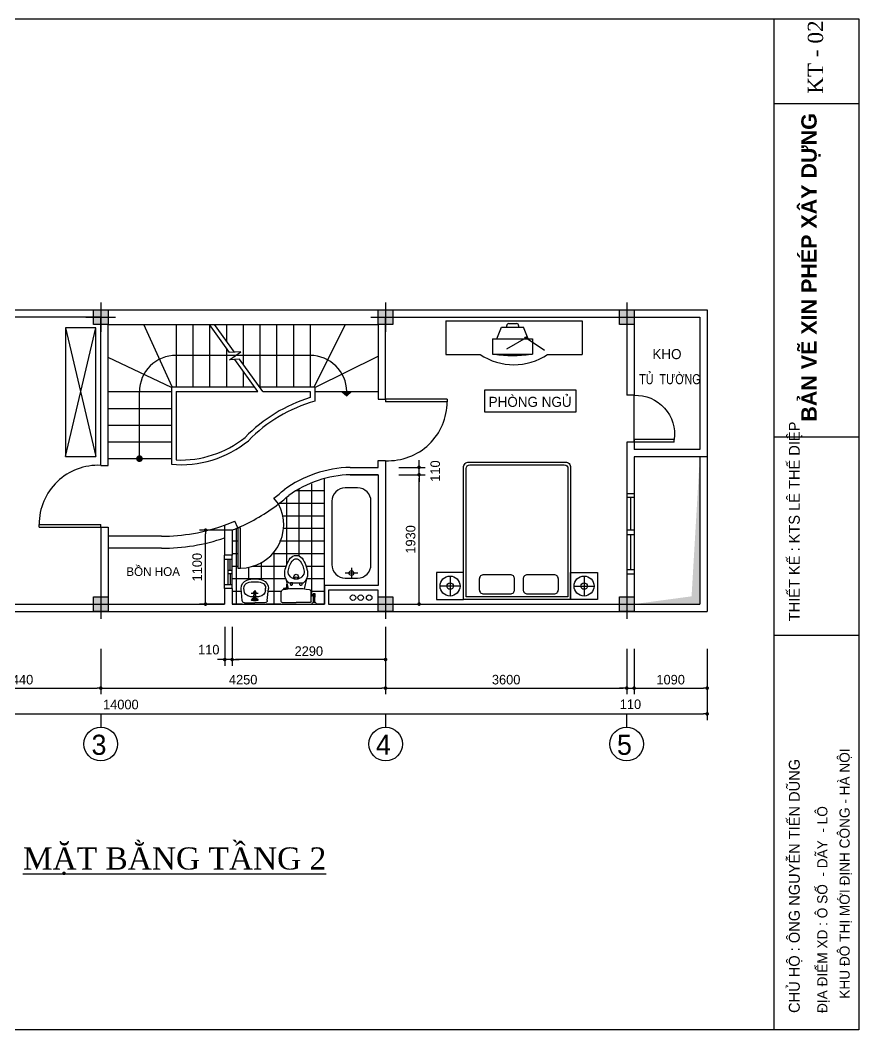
# Model space of a CAD drawing. Extents: x -13783 to 50918, y -8879 to 37156.
# Drawn here: x 16836 to 29351, y -8879 to 6184 of the extents above; entities that cross this region are included whole.
import ezdxf

# ---------------------------------------------------------------- set-up
doc = ezdxf.new("R2010")
doc.units = 0
doc.header["$LTSCALE"] = 600
doc.header["$MEASUREMENT"] = 0
doc.layers.get('0').update_dxf_attribs({"linetype": 'CONTINUOUS'})
doc.layers.get('Defpoints').update_dxf_attribs({"linetype": 'CONTINUOUS'})
for name, color, linetype in [('1', 1, 'CONTINUOUS'), ('3', 33, 'CONTINUOUS'), ('4', 4, 'CONTINUOUS'), ('9', 54, 'CONTINUOUS'), ('CAT', 7, 'CONTINUOUS'), ('COT', 2, 'CONTINUOUS'), ('D', 4, 'CONTINUOUS'), ('S', 53, 'CONTINUOUS'), ('THAY', 4, 'CONTINUOUS'), ('TUONG', 21, 'CONTINUOUS')]:
    doc.layers.add(name, color=color, linetype=linetype)
doc.styles.add('3', font='VHAVAN.ttf')
doc.styles.add('MATBANG-350', font='VHTIME.ttf', dxfattribs={"height": 350})
doc.styles.get("Standard").update_dxf_attribs({"font": 'VHARIAL.ttf'})
doc.styles.add('TT', font='VHAVAN.ttf')
doc.dimstyles.new('MB051', dxfattribs={"dimscale": 0.51, "dimtxt": 280, "dimasz": 105, "dimexe": 180, "dimexo": 0, "dimgap": 100, "dimtad": 1, "dimdec": 0, "dimzin": 0, "dimdsep": 46, "dimtxsty": 'TT', "dimblk1": 'DOT', "dimblk2": 'DOT', "dimsah": 1, "dimcen": 100, "dimdle": 60, "dimclrd": 251, "dimclre": 251, "dimclrt": 4, "dimadec": 0, "dimazin": 0, "dimtfac": 1, "dimtdec": 1, "dimtofl": 0, "dimtmove": 2, "dimatfit": 3, "dimldrblk": 'DOT', "dimfxl": 0, "dimtolj": 1, "dimtzin": 0, "dimarcsym": 0})

# ---------------------------------------------------------------- blocks, each defined once
blk = doc.blocks.new('_DOT')
at = {"color": 0, "linetype": 'ByBlock'}
blk.add_line((-0.5, 0), (-1, 0), dxfattribs=at)
at = {"color": 0, "linetype": 'ByBlock', "const_width": 0.5}
blk.add_lwpolyline([(-0.25, 0, 1), (0.25, 0, 1)], format="xyb", close=True, dxfattribs=at)
blk = doc.blocks.new('*D72')
at = {"color": 251, "linetype": 'ByBlock'}
for p, q in [((13088, -3195), (13088, -4258)), ((27088, -3195), (27088, -4258)), ((13141, -4166), (27034, -4166))]:
    blk.add_line(p, q, dxfattribs=at)
at = {"layer": 'Defpoints', "color": 0, "linetype": 'ByBlock'}
for p in [(13088, -3195), (27088, -3195), (27088, -4166)]:
    blk.add_point(p, dxfattribs=at)
at = {"color": 251, "linetype": 'ByBlock', "xscale": 53.55, "yscale": 53.55, "zscale": 53.55, "rotation": 180}
blk.add_blockref('_DOT', (13088, -4166), dxfattribs=at)
at = {"color": 251, "linetype": 'ByBlock', "xscale": 53.55, "yscale": 53.55, "zscale": 53.55}
blk.add_blockref('_DOT', (27088, -4166), dxfattribs=at)
at = {"color": 4, "linetype": 'ByBlock', "insert": (18338, -4027), "char_height": 142.8, "attachment_point": 5, "style": 'TT'}
blk.add_mtext('\\A1;14000', dxfattribs=at)
blk = doc.blocks.new('*D81')
at = {"color": 251, "linetype": 'ByBlock'}
for p, q in [((18038, -3195), (18038, -3873)), ((22288, -3195), (22288, -3873)), ((18091, -3781), (22234, -3781))]:
    blk.add_line(p, q, dxfattribs=at)
at = {"layer": 'Defpoints', "color": 0, "linetype": 'ByBlock'}
for p in [(18038, -3195), (22288, -3195), (22288, -3781)]:
    blk.add_point(p, dxfattribs=at)
at = {"color": 251, "linetype": 'ByBlock', "xscale": 53.55, "yscale": 53.55, "zscale": 53.55, "rotation": 180}
blk.add_blockref('_DOT', (18038, -3781), dxfattribs=at)
at = {"color": 251, "linetype": 'ByBlock', "xscale": 53.55, "yscale": 53.55, "zscale": 53.55}
blk.add_blockref('_DOT', (22288, -3781), dxfattribs=at)
at = {"color": 4, "linetype": 'ByBlock', "insert": (20163, -3656), "char_height": 142.8, "attachment_point": 5, "style": 'TT'}
blk.add_mtext('\\A1;4250', dxfattribs=at)
blk = doc.blocks.new('*D73')
at = {"color": 251, "linetype": 'ByBlock'}
for p, q in [((15598, -3195), (15598, -3873)), ((18038, -3195), (18038, -3873)), ((15651, -3781), (17984, -3781))]:
    blk.add_line(p, q, dxfattribs=at)
at = {"layer": 'Defpoints', "color": 0, "linetype": 'ByBlock'}
for p in [(15598, -3195), (18038, -3195), (18038, -3781)]:
    blk.add_point(p, dxfattribs=at)
at = {"color": 251, "linetype": 'ByBlock', "xscale": 53.55, "yscale": 53.55, "zscale": 53.55, "rotation": 180}
blk.add_blockref('_DOT', (15598, -3781), dxfattribs=at)
at = {"color": 251, "linetype": 'ByBlock', "xscale": 53.55, "yscale": 53.55, "zscale": 53.55}
blk.add_blockref('_DOT', (18038, -3781), dxfattribs=at)
at = {"color": 4, "linetype": 'ByBlock', "insert": (16818, -3656), "char_height": 142.8, "attachment_point": 5, "style": 'TT'}
blk.add_mtext('\\A1;2440', dxfattribs=at)
blk = doc.blocks.new('COT')
at = {"layer": '1'}
h = blk.add_hatch(color=256, dxfattribs=at)
h.paths.add_polyline_path([(0, 0), (110, 0), (110, 110), (0, 110)])
h.paths.add_polyline_path([(0, 0), (0, 110), (-110, 110), (-110, 0)])
h.paths.add_polyline_path([(0, 0), (-110, 0), (-110, -110), (0, -110)])
h.paths.add_polyline_path([(0, 0), (0, -110), (110, -110), (110, 0)])
for p, q in [((0, -220), (0, 220)), ((-220, 0), (220, 0))]:
    blk.add_line(p, q, dxfattribs=at)
blk.add_lwpolyline([(-110, -110), (110, -110), (110, 110), (-110, 110)], close=True, dxfattribs=at)
blk = doc.blocks.new('D92')
at = {"layer": 'D', "color": 4}
for p, q in [((0, 920), (0, 0)), ((0, 920), (40, 920)), ((40, 920), (40, 0)), ((0, 0), (40, 0))]:
    blk.add_line(p, q, dxfattribs=at)
at = {"layer": 'D', "color": 1}
blk.add_arc((40, 39), 881, 357.4539, 90, dxfattribs=at)
blk = doc.blocks.new('TV')
at = {"layer": '1', "color": 44}
for p, q in [((-697, 266), (1337, 266)), ((-697, 266), (-697, -234)), ((65, 0), (137, 173)), ((137, 173), (463, 173)), ((214, 173), (214, 198)), ((244, 228), (361, 228)), ((391, 198), (391, 173)), ((535, 0), (463, 173)), ((1337, 266), (1337, -234)), ((0, 0), (600, 0)), ((0, 0), (0, -228)), ((504, 15), (210, -155)), ((504, 15), (776, -172)), ((600, 0), (600, -228)), ((-697, -234), (-184, -234)), ((0, -228), (600, -228)), ((824, -234), (1337, -234))]:
    blk.add_line(p, q, dxfattribs=at)
blk.add_circle((500, 14), 15.5, dxfattribs=at)
for centre, radius, start, end in [((244, 198), 30, 90, 180), ((361, 198), 30, 0, 90), ((320, 521), 908, 236.2754, 303.7246), ((304, 1505), 1754, 261.0106, 278.7577)]:
    blk.add_arc(centre, radius, start, end, dxfattribs=at)
blk = doc.blocks.new('GUONG2')
at = {"color": 44}
for p, q in [((975, 1877), (975, 2174)), ((826, 2026), (1124, 2026)), ((975, 174), (975, -123)), ((826, 26), (1124, 26))]:
    blk.add_line(p, q, dxfattribs=at)
for points in [[(1175, 1826), (775, 1826), (775, 2226), (1175, 2226)], [(1175, 226), (775, 226), (775, -174), (1175, -174)]]:
    blk.add_lwpolyline(points, close=True, dxfattribs=at)
for points in [[(-795, 1826), (1175, 1826), (1175, 226), (-795, 226, -0.414214), (-875, 306), (-875, 1746, -0.414214)], [(-780, 1786), (1135, 1786), (1135, 266), (-780, 266, -0.414214), (-835, 321), (-835, 1731, -0.414214)], [(806, 1578), (806, 1182, 0.414214), (871, 1117), (1028, 1117, 0.414214), (1093, 1182), (1093, 1578, 0.414214), (1028, 1643), (871, 1643, 0.414214)], [(806, 925), (806, 528, 0.414214), (871, 463), (1028, 463, 0.414214), (1093, 528), (1093, 925, 0.414214), (1028, 990), (871, 990, 0.414214)]]:
    blk.add_lwpolyline(points, format="xyb", close=True, dxfattribs=at)
for centre, radius in [((975, 2026), 149), ((975, 2026), 48.7), ((975, 26), 149), ((975, 26), 48.7)]:
    blk.add_circle(centre, radius, dxfattribs=at)
blk = doc.blocks.new('*D71')
at = {"color": 251, "linetype": 'ByBlock'}
for p, q in [((22288, -3195), (22288, -3873)), ((25888, -3195), (25888, -3873)), ((22341, -3781), (25834, -3781))]:
    blk.add_line(p, q, dxfattribs=at)
at = {"layer": 'Defpoints', "color": 0, "linetype": 'ByBlock'}
for p in [(22288, -3195), (25888, -3195), (25888, -3781)]:
    blk.add_point(p, dxfattribs=at)
at = {"color": 251, "linetype": 'ByBlock', "xscale": 53.55, "yscale": 53.55, "zscale": 53.55, "rotation": 180}
blk.add_blockref('_DOT', (22288, -3781), dxfattribs=at)
at = {"color": 251, "linetype": 'ByBlock', "xscale": 53.55, "yscale": 53.55, "zscale": 53.55}
blk.add_blockref('_DOT', (25888, -3781), dxfattribs=at)
at = {"color": 4, "linetype": 'ByBlock', "insert": (24088, -3656), "char_height": 142.8, "attachment_point": 5, "style": 'TT'}
blk.add_mtext('\\A1;3600', dxfattribs=at)
blk = doc.blocks.new('*D84')
at = {"color": 251, "linetype": 'ByBlock'}
for p, q in [((22488, -598), (22880, -598)), ((22788, -2474), (22788, -651)), ((22488, -2528), (22880, -2528))]:
    blk.add_line(p, q, dxfattribs=at)
at = {"layer": 'Defpoints', "color": 0, "linetype": 'ByBlock'}
for p in [(22488, -598), (22788, -598), (22488, -2528)]:
    blk.add_point(p, dxfattribs=at)
at = {"color": 251, "linetype": 'ByBlock', "xscale": 53.55, "yscale": 53.55, "zscale": 53.55}
for p, rotation in [((22788, -598), 90), ((22788, -2528), 270)]:
    blk.add_blockref('_DOT', p, dxfattribs=dict(at, rotation=rotation))
at = {"color": 4, "linetype": 'ByBlock', "insert": (22663, -1563), "char_height": 142.8, "attachment_point": 5, "rotation": 90, "style": 'TT'}
blk.add_mtext('\\A1;1930', dxfattribs=at)
blk = doc.blocks.new('*D85')
at = {"color": 251, "linetype": 'ByBlock'}
for p, q in [((22788, -434), (22788, -381)), ((22488, -488), (22880, -488)), ((22488, -598), (22880, -598)), ((22788, -598), (22788, -488)), ((22788, -651), (22788, -705))]:
    blk.add_line(p, q, dxfattribs=at)
at = {"layer": 'Defpoints', "color": 0, "linetype": 'ByBlock'}
for p in [(22488, -488), (22488, -598), (22788, -488)]:
    blk.add_point(p, dxfattribs=at)
at = {"color": 251, "linetype": 'ByBlock', "xscale": 53.55, "yscale": 53.55, "zscale": 53.55}
for p, rotation in [((22788, -488), 270), ((22788, -598), 90)]:
    blk.add_blockref('_DOT', p, dxfattribs=dict(at, rotation=rotation))
at = {"color": 4, "linetype": 'ByBlock', "insert": (23030, -543), "char_height": 142.8, "attachment_point": 5, "rotation": 90, "style": 'TT'}
blk.add_mtext('\\A1;110', dxfattribs=at)
blk = doc.blocks.new('SD12')
at = {"layer": 'S'}
for p, q in [((0, 0), (1200, 0)), ((1140, -110), (1140, 0)), ((0, -110), (1200, -110)), ((60, -110), (60, 0)), ((60, -55), (421, -55)), ((60, -55), (546, -55)), ((546, -110), (546, 0)), ((615, -110), (615, 0)), ((615, -55), (1140, -55))]:
    blk.add_line(p, q, dxfattribs=at)
blk = doc.blocks.new('*D82')
at = {"color": 251, "linetype": 'ByBlock'}
for p, q in [((25998, -3195), (25998, -3873)), ((27088, -3195), (27088, -3873)), ((26051, -3781), (27034, -3781))]:
    blk.add_line(p, q, dxfattribs=at)
at = {"layer": 'Defpoints', "color": 0, "linetype": 'ByBlock'}
for p in [(25998, -3195), (27088, -3195), (27088, -3781)]:
    blk.add_point(p, dxfattribs=at)
at = {"color": 251, "linetype": 'ByBlock', "xscale": 53.55, "yscale": 53.55, "zscale": 53.55, "rotation": 180}
blk.add_blockref('_DOT', (25998, -3781), dxfattribs=at)
at = {"color": 251, "linetype": 'ByBlock', "xscale": 53.55, "yscale": 53.55, "zscale": 53.55}
blk.add_blockref('_DOT', (27088, -3781), dxfattribs=at)
at = {"color": 4, "linetype": 'ByBlock', "insert": (26543, -3656), "char_height": 142.8, "attachment_point": 5, "style": 'TT'}
blk.add_mtext('\\A1;1090', dxfattribs=at)
blk = doc.blocks.new('*D83')
at = {"color": 251, "linetype": 'ByBlock'}
for p, q in [((25888, -3195), (25888, -3873)), ((25998, -3195), (25998, -3873)), ((25834, -3781), (25781, -3781)), ((25888, -3781), (25998, -3781)), ((26051, -3781), (26105, -3781))]:
    blk.add_line(p, q, dxfattribs=at)
at = {"layer": 'Defpoints', "color": 0, "linetype": 'ByBlock'}
for p in [(25888, -3195), (25998, -3195), (25998, -3781)]:
    blk.add_point(p, dxfattribs=at)
at = {"color": 251, "linetype": 'ByBlock', "xscale": 53.55, "yscale": 53.55, "zscale": 53.55}
blk.add_blockref('_DOT', (25888, -3781), dxfattribs=at)
at = {"color": 251, "linetype": 'ByBlock', "xscale": 53.55, "yscale": 53.55, "zscale": 53.55, "rotation": 180}
blk.add_blockref('_DOT', (25998, -3781), dxfattribs=at)
at = {"color": 4, "linetype": 'ByBlock', "insert": (25943, -4023), "char_height": 142.8, "attachment_point": 5, "style": 'TT'}
blk.add_mtext('\\A1;110', dxfattribs=at)
blk = doc.blocks.new('D70')
at = {"layer": 'D', "color": 4}
for p, q in [((0, 600), (0, 0)), ((0, 600), (40, 600)), ((40, 600), (40, 0)), ((40, 0), (0, 0)), ((0, 0), (40, 0))]:
    blk.add_line(p, q, dxfattribs=at)
at = {"layer": 'D', "color": 1}
blk.add_lwpolyline([(40, 0), (700, 0)], dxfattribs=at)
blk.add_arc((118, 22), 583, 357.8054, 97.6472, dxfattribs=at)
blk = doc.blocks.new('*D91')
at = {"color": 251, "linetype": 'ByBlock'}
for p, q in [((19888, -2869), (19888, -3447)), ((19998, -2869), (19998, -3447)), ((19834, -3355), (19781, -3355)), ((19998, -3355), (19888, -3355)), ((20051, -3355), (20105, -3355))]:
    blk.add_line(p, q, dxfattribs=at)
at = {"layer": 'Defpoints', "color": 0, "linetype": 'ByBlock'}
for p in [(19888, -2869), (19998, -2869), (19888, -3355)]:
    blk.add_point(p, dxfattribs=at)
at = {"color": 251, "linetype": 'ByBlock', "xscale": 53.55, "yscale": 53.55, "zscale": 53.55}
blk.add_blockref('_DOT', (19888, -3355), dxfattribs=at)
at = {"color": 251, "linetype": 'ByBlock', "xscale": 53.55, "yscale": 53.55, "zscale": 53.55, "rotation": 180}
blk.add_blockref('_DOT', (19998, -3355), dxfattribs=at)
at = {"color": 4, "linetype": 'ByBlock', "insert": (19650, -3208), "char_height": 142.8, "attachment_point": 5, "style": 'TT'}
blk.add_mtext('\\A1;110', dxfattribs=at)
blk = doc.blocks.new('*D90')
at = {"color": 251, "linetype": 'ByBlock'}
for p, q in [((19998, -2869), (19998, -3447)), ((22288, -2869), (22288, -3447)), ((22234, -3355), (20051, -3355))]:
    blk.add_line(p, q, dxfattribs=at)
at = {"layer": 'Defpoints', "color": 0, "linetype": 'ByBlock'}
for p in [(19998, -2869), (22288, -2869), (19998, -3355)]:
    blk.add_point(p, dxfattribs=at)
at = {"color": 251, "linetype": 'ByBlock', "xscale": 53.55, "yscale": 53.55, "zscale": 53.55, "rotation": 180}
blk.add_blockref('_DOT', (19998, -3355), dxfattribs=at)
at = {"color": 251, "linetype": 'ByBlock', "xscale": 53.55, "yscale": 53.55, "zscale": 53.55}
blk.add_blockref('_DOT', (22288, -3355), dxfattribs=at)
at = {"color": 4, "linetype": 'ByBlock', "insert": (21143, -3230), "char_height": 142.8, "attachment_point": 5, "style": 'TT'}
blk.add_mtext('\\A1;2290', dxfattribs=at)
blk = doc.blocks.new('*D98')
at = {"color": 251, "linetype": 'ByBlock'}
for p, q in [((19997, -1425), (19510, -1425)), ((19602, -2474), (19602, -1479)), ((19887, -2528), (19510, -2528))]:
    blk.add_line(p, q, dxfattribs=at)
at = {"layer": 'Defpoints', "color": 0, "linetype": 'ByBlock'}
for p in [(19602, -1425), (19997, -1425), (19887, -2528)]:
    blk.add_point(p, dxfattribs=at)
at = {"color": 251, "linetype": 'ByBlock', "xscale": 53.55, "yscale": 53.55, "zscale": 53.55}
for p, rotation in [((19602, -1425), 90), ((19602, -2528), 270)]:
    blk.add_blockref('_DOT', p, dxfattribs=dict(at, rotation=rotation))
at = {"color": 4, "linetype": 'ByBlock', "insert": (19477, -1977), "char_height": 142.8, "attachment_point": 5, "rotation": 90, "style": 'TT'}
blk.add_mtext('\\A1;1100', dxfattribs=at)
blk = doc.blocks.new('LAVABO1')
at = {"layer": '1', "color": 4}
for p, q in [((-154, 139), (-154, 0)), ((-124, 169), (40, 185)), ((13, 145), (44, 148)), ((-154, -139), (-154, 0)), ((-124, -169), (40, -185)), ((13, -145), (44, -148))]:
    blk.add_line(p, q, dxfattribs=at)
at = {"layer": '1', "color": 9}
for p, q in [((-99, 38), (-116, 43)), ((-105, 6), (-69, 6)), ((-101, 10), (-52, 13)), ((-94, 32), (-94, 11)), ((18, 0), (-44, 0)), ((-22, -48), (-22, 46)), ((-99, -37), (-116, -42)), ((-105, -6), (-69, -6)), ((-101, -11), (-52, -11)), ((-94, -11), (-94, -31))]:
    blk.add_line(p, q, dxfattribs=at)
for centre, radius in [((-112, 28), 5.92), ((-21, 0), 20.5), ((-21, 0), 9.23), ((-112, -26), 5.92)]:
    blk.add_circle(centre, radius, dxfattribs=at)
at = {"layer": '1', "color": 4}
for centre, radius, start, end in [((-124, 139), 29.9, 90, 180), ((22, 52), 93.5, 95.6718, 172.0553), ((45, 70), 115, 19.6018, 92.554), ((45, 70), 77.6, 19.6018, 92.554), ((393, 0), 468, 172.0553, 178.57), ((-149, 11), 280, 358.0465, 17.937), ((-149, 11), 318, 358.0465, 17.937), ((-149, -11), 318, 342.063, 1.9535), ((393, 0), 468, 181.3773, 187.9447), ((22, -52), 93.5, 187.9447, 264.3282), ((45, -70), 115, 267.446, 340.3982), ((45, -70), 77.6, 267.446, 340.3982), ((-149, -11), 280, 342.063, 1.9535), ((-124, -139), 29.9, 180, 270)]:
    blk.add_arc(centre, radius, start, end, dxfattribs=at)
at = {"layer": '1', "color": 9}
for centre, radius, start, end in [((92, 1), 220, 170.4498, 189.5502), ((-118, 36), 7.48, 73.8628, 170.4498), ((-110, 0), 13.8, 27.3515, 334.5788), ((-105, 0), 6.16, 96.5252, 263.4748), ((-100, 32), 5.99, 0, 73.8628), ((-70, 0), 6.16, 276.5252, 83.4748), ((-57, 1), 12.8, 289.7044, 70.2956), ((-118, -35), 7.48, 189.5502, 286.1372), ((-100, -31), 5.99, 286.1372, 0)]:
    blk.add_arc(centre, radius, start, end, dxfattribs=at)
blk = doc.blocks.new('S500')
at = {"layer": '3'}
for p, q in [((0, 500), (0, 0)), ((110, 500), (110, 0)), ((55, 275), (110, 275)), ((55, 225), (110, 225))]:
    blk.add_line(p, q, dxfattribs=at)
at = {"layer": '3', "linetype": 'Continuous'}
for p, q in [((0, 440), (110, 440)), ((55, 440), (55, 60)), ((0, 60), (110, 60))]:
    blk.add_line(p, q, dxfattribs=at)
at = {"layer": '3', "color": 8, "linetype": 'Continuous'}
for p, q in [((82.5, 275), (82.5, 440)), ((82.5, 225), (82.5, 60))]:
    blk.add_line(p, q, dxfattribs=at)
blk = doc.blocks.new('XIBET1')
at = {"layer": '1', "color": 4}
for p, q in [((-214, 334), (-214, 190)), ((-199, 349), (8, 349)), ((216, 349), (8, 349)), ((230, 334), (230, 190)), ((-146, -4), (-109, 144)), ((162, -4), (125, 144))]:
    blk.add_line(p, q, dxfattribs=at)
at = {"layer": '1', "color": 8}
for p, q in [((247, 362), (247, 364)), ((295, 351), (258, 351)), ((267, 351), (267, 271)), ((287, 351), (287, 271)), ((306, 364), (306, 362)), ((-181, 139), (-179, 151)), ((-179, 151), (-120, 143)), ((-175, 151), (-174, 154)), ((-161, 149), (-160, 151)), ((238, 255), (238, 227)), ((273, 253), (238, 252)), ((273, 234), (238, 233)), ((264, 271), (290, 271)), ((264, 253), (264, 271)), ((264, 267), (290, 267)), ((264, 218), (264, 234)), ((290, 222), (264, 222)), ((290, 218), (264, 218)), ((290, 271), (290, 218)), ((-121, 130), (-181, 139)), ((-158, 136), (-156, 148)), ((-120, 143), (-121, 131)), ((-120, 143), (-121, 130)), ((-78, 60), (-96, 60)), ((-78, 58), (-78, 87)), ((-49, 58), (-78, 58)), ((-49, 87), (-49, 58)), ((65, 60), (-49, 60)), ((65, 87), (65, 58)), ((65, 58), (95, 58)), ((95, 58), (95, 87)), ((112, 60), (95, 60))]:
    blk.add_line(p, q, dxfattribs=at)
at = {"layer": '1'}
for p, q in [((230, 261), (232, 261)), ((232, 221), (230, 221))]:
    blk.add_line(p, q, dxfattribs=at)
at = {"layer": '1', "color": 4}
for centre, radius, start, end in [((-199, 334), 14.6, 90, 180), ((216, 334), 14.6, 0, 90), ((-178, 191), 35.8, 181.8798, 255.4377), ((-8, 996), 858, 257.9368, 271.0702), ((24, 996), 858, 268.9298, 282.0632), ((195, 191), 35.8, 284.5623, 358.1202), ((17, -79), 179, 128.8829, 182.1511), ((0, -111), 111, 85.7999, 184.6028), ((0, -79), 179, 357.8489, 51.1171), ((302, -48), 466, 184.6374, 214.4478), ((211, -78), 324, 187.4042, 216.4205), ((16, -111), 111, 355.3972, 94.2001), ((-194, -78), 324, 323.5795, 352.5958), ((-286, -48), 466, 325.5522, 355.3626), ((8, -233), 68.9, 212.4421, 327.5579), ((-1, -249), 102, 217.3914, 275.0553), ((17, -249), 102, 264.9447, 322.6086)]:
    blk.add_arc(centre, radius, start, end, dxfattribs=at)
at = {"layer": '1', "color": 8}
for centre, radius, start, end in [((258, 362), 10.8, 180, 270), ((295, 362), 10.8, 270, 0), ((232, 255), 6.07, 0, 90), ((232, 227), 6.07, 270, 0), ((273, 244), 13.5, 226.8143, 133.1857), ((273, 244), 9.45, 270, 90), ((-167, 151), 16.7, 227.4685, 296.0137), ((-64, 81), 15.8, 21.291, 158.709), ((80, 81), 15.8, 21.291, 158.709), ((57, -5), 90.4, 180.1343, 219.8111), ((8, -15), 21, 135.8467, 44.1533), ((6, -48), 23.6, 219.8111, 274.9288), ((10, -48), 23.6, 265.0712, 320.1889), ((-41, -5), 90.4, 320.1889, 359.8657)]:
    blk.add_arc(centre, radius, start, end, dxfattribs=at)

msp = doc.modelspace()

# ---------------------------------------------------------------- hatches: boundary and pattern name
at = {"layer": '9'}
h = msp.add_hatch(dxfattribs=at)
h.set_pattern_fill('NET', color=8, scale=1500, style=0)
h.set_pattern_definition([(0, (0, -15084.83), (0, 187.5), []), (90, (0, -15084.83), (-187.5, 1e-14), [])])
h.paths.add_polyline_path([(21376.7, -655.1), (20966.8, -826.5), (20693, -1036.8), (20756.4, -1215.7), (20752.3, -1488.6), (20641.2, -1728.8), (20459.2, -1895.1), (20266.9, -1973.5), (20081.7, -1990), (20081.7, -1390), (19996.7, -1425.2), (19996.7, -2527.9), (20148.2, -2527.9), (20150.5, -2475.4), (20132.4, -2288.7), (20154, -2218.1), (20227.5, -2166.1), (20336.1, -2152.7), (20424.4, -2160.9), (20503.7, -2200.2), (20538, -2266.9), (20535.8, -2334.4), (20505.1, -2527.9), (20726.2, -2527.9), (20739.8, -2323.6), (20824.8, -2285.1), (20787.3, -2110.4), (20792, -2013), (20817.7, -1928.9), (20864.2, -1843.2), (20945.2, -1803.2), (21004.4, -1811.8), (21091.7, -1931.4), (21121, -2038.9), (21098.9, -2187.7), (21071.2, -2298.4), (21168.6, -2323.6), (21176.4, -2344.8), (21184.3, -2381.6), (21236.1, -2373), (21251.9, -2518.3), (21251.9, -2527.9), (21376.7, -2527.9)])

# ---------------------------------------------------------------- linework, layer by layer
at = {"color": 4}
for p, q in [((28087.8, 4941.7), (29351, 4941.7)), ((28087.8, -31.3), (29351, -31.3)), ((28087.8, -2993.4), (29351, -2993.4))]:
    msp.add_line(p, q, dxfattribs=at)
for p, q in [((18037.7, -458), (18037.7, 1752.1)), ((18147.7, -458), (18147.7, 1642.1)), ((22176.7, -487.9), (22176.7, -387.6)), ((22176.7, -597.9), (21757, -597.8)), ((20689.7, -1032.5), (20622.7, -945.2)), ((20081.7, -1390), (20038, -1289.1)), ((22176.7, -2247.9), (21376.7, -2247.9)), ((22178.1, -2317.9), (21436.7, -2317.9))]:
    msp.add_line(p, q)
at = {"color": 3}
msp.add_lwpolyline([(7783.9, -8879.2), (7783.9, 6205.6), (29351, 6205.6), (29351, -8879.2), (7783.9, -8879.2)], close=True, dxfattribs=at)
for centre, radius, start, end in [((21814.4, -2277.4), 1790.3, 91.74113, 125.5585), ((21814.4, -2277.4), 1680.3, 91.74113, 125.32177), ((19718.1, 303.6), 1542, 305.91783, 313.17909), ((19740.3, 276.9), 1617.3, 305.945, 312.97934), ((18945.1, 1238.4), 2753.7, 289.99169, 293.38393), ((18945.1, 1238.4), 2863.7, 291.54376, 293.38393)]:
    msp.add_arc(centre, radius, start, end)
at = {"layer": '3', "color": 54}
for p, q in [((19092.4, 712.1), (19092.4, -442)), ((19092.4, 712.1), (20330.4, 712.1)), ((19162.4, 642.1), (19162.4, -376.6)), ((19162.4, 642.1), (20380.9, 642.1)), ((20407.4, 712.1), (21232.4, 712.1)), ((20457.9, 642.1), (21162.4, 642.1)), ((21162.4, 642.1), (21162.4, 552.8)), ((21232.4, 712.1), (21232.4, 500.5))]:
    msp.add_line(p, q, dxfattribs=at)
at = {"layer": '9', "color": 44}
for p, q in [((17512.7, -326.9), (17962.7, 1594.5)), ((17512.7, 1594.5), (17962.7, -326.9))]:
    msp.add_line(p, q, dxfattribs=at)
at = {"layer": '9', "color": 54, "linetype": 'Continuous'}
for p, q in [((19103.5, 712.1), (18682.9, 1642.1)), ((19162.4, 1642.1), (19162.4, 712.1)), ((19412.4, 1642.1), (19412.4, 712.1)), ((19958, 1228.3), (19659.4, 1642.1)), ((19662.4, 1642.1), (19662.4, 712.1)), ((20032.4, 1231.9), (19736.4, 1642.1)), ((19912.4, 1642.1), (19912.4, 1398.3)), ((20162.4, 1642.1), (20162.4, 1051.7)), ((20412.4, 1642.1), (20412.4, 712.1)), ((20662.4, 1642.1), (20662.4, 722.1)), ((20912.4, 1642.1), (20912.4, 722.1)), ((21162.4, 1642.1), (21162.4, 722.1)), ((21227.6, 722.1), (21690.3, 1642.1)), ((19912.4, 1291.5), (19912.4, 722.1)), ((20130.3, 1236.7), (19958, 1228.3)), ((19960.1, 1114), (20130.3, 1236.7)), ((19092.4, 701.7), (18147.6, 1152.3)), ((20110.1, 1124.2), (19960.1, 1114)), ((20380.9, 642.1), (20036.6, 1119.2)), ((20457.9, 642.1), (20110.1, 1124.2)), ((21242.4, 706.9), (22177.6, 1170.4)), ((20162.4, 944.9), (20162.4, 722.1)), ((18147.6, 642.1), (19092.4, 642.1)), ((21242.4, 642.1), (22177.6, 642.1)), ((18147.6, 392.1), (19082.4, 392.1)), ((18147.6, 142.1), (19082.4, 142.1)), ((18147.6, -107.9), (19082.4, -107.9)), ((18147.6, -357.9), (19082.4, -357.9))]:
    msp.add_line(p, q, dxfattribs=at)
at = {"layer": '9'}
for p, q in [((21162.4, 1182.1), (19147.7, 1182.1)), ((18615, -357.9), (18615, 642.1)), ((21637.9, 642.1), (21710, 579.1)), ((21710, 579.1), (21710, 642.1)), ((21782.1, 642.1), (21710, 579.1)), ((18945.1, -1515.2), (18146.8, -1515.2)), ((18945.1, -1695.2), (18146.7, -1695.2))]:
    msp.add_line(p, q, dxfattribs=at)
at = {"layer": '9', "color": 54}
for p, q in [((26977.6, -332.9), (26977.6, -2527.9)), ((27087.6, -332.9), (27087.6, -2637.9)), ((25997.6, -2527.9), (26977.6, -2527.9)), ((25997.6, -2637.9), (27087.6, -2637.9))]:
    msp.add_line(p, q, dxfattribs=at)
at = {"layer": '9', "color": 4}
msp.add_line((21376.7, -2247.9), (21376.7, -655.1), dxfattribs=at)
at = {"layer": '9', "color": 8}
for p, q in [((21874.5, -2064.8), (21687.4, -2064.8)), ((21779, -1985.7), (21779, -2138.8))]:
    msp.add_line(p, q, dxfattribs=at)
at = {"layer": '9', "color": 2}
for p, q in [((18037.8, -4166.2), (18037.8, -4364.4)), ((22289.7, -4166.2), (22289.7, -4364.4)), ((25885.5, -4166.2), (25885.5, -4364.4))]:
    msp.add_line(p, q, dxfattribs=at)
at = {"layer": '9', "color": 44}
msp.add_lwpolyline([(17512.7, -326.9), (17962.7, -326.9), (17962.7, 1594.5), (17512.7, 1594.5)], close=True, dxfattribs=at)
at = {"layer": '9'}
msp.add_lwpolyline([(23770.9, 667.8), (25129.4, 667.8), (25129.4, 336.1), (23770.9, 336.1)], close=True, dxfattribs=at)
at = {"layer": '9', "const_width": 50}
msp.add_lwpolyline([(18590, -357.9, -1), (18640, -357.9, -1)], format="xyb", close=True, dxfattribs=at)
at = {"layer": '9'}
msp.add_lwpolyline([(21686.1, -2138.8), (21870.1, -2138.8, 0.4142136), (22070.1, -1938.8), (22070.1, -992.5, 0.4142136), (21870.1, -792.5), (21686.1, -792.5, 0.4142136), (21486.1, -992.5), (21486.1, -1938.8, 0.4142136)], format="xyb", close=True, dxfattribs=at)
at = {"layer": '9', "color": 4}
msp.add_lwpolyline([(20081.7, -1990), (20121.7, -1990), (20121.7, -1390), (20081.7, -1390)], close=True, dxfattribs=at)
at = {"layer": '9', "color": 8}
msp.add_circle((21779, -2064.8), 36.1, dxfattribs=at)
at = {"layer": '9'}
for centre in [(21802.1, -2432.1), (21917.5, -2432.1), (22043.2, -2432.1)]:
    msp.add_circle(centre, 41, dxfattribs=at)
at = {"layer": '9', "color": 2}
for centre in [(18037.8, -4616.1), (22289.7, -4616.1), (25885.5, -4616.1)]:
    msp.add_circle(centre, 251.7, dxfattribs=at)
at = {"layer": '9'}
for centre, radius, start, end in [((19155, 642.1), 540, 89.22138, 180), ((21162.4, 634.5), 547.7, 0.80269, 90), ((21843.5, -1651.1), 2306.7, 107.17498, 135.72879), ((21843.5, -1651.1), 2236.7, 105.85694, 135.72879), ((19233.9, 1148.1), 1596.4, 264.91307, 309.15645), ((19233.5, 1151.6), 1529.8, 267.33403, 308.78586), ((19007.9, 1131.6), 2740.7, 293.06486, 307.85184), ((18945.1, 1238.4), 2753.7, 269.99154, 289.99169), ((18945.1, 1238.4), 2933.7, 269.99154, 288.719)]:
    msp.add_arc(centre, radius, start, end, dxfattribs=at)
at = {"layer": '9', "color": 1}
msp.add_arc((20121.7, -1342.8), 647.3, 270, 28.64693, dxfattribs=at)
at = {"layer": '9'}
msp.add_solid([(21637.9, 642.1), (21710, 579.1), (21782.1, 642.1)], dxfattribs=at)
at = {"layer": '9', "color": 8}
msp.add_solid([(25997.6, -2527.9), (26855.2, -2412), (26977.6, -2527.9), (26977.6, -332.9)], dxfattribs=at)
at = {"layer": 'CAT'}
for p, q in [((13087.6, 1862.1), (25997.6, 1862.1)), ((25997.6, 1862.1), (27087.6, 1862.1)), ((27087.6, 1862.1), (27087.6, -332.9)), ((18037.7, 1752.1), (13307.6, 1752.1)), ((22287.6, 532.1), (22287.6, 1752.2)), ((22287.6, 1752.2), (25997.6, 1752.1)), ((25887.6, 1752.1), (25887.6, 587.1)), ((25997.6, 1752.1), (25997.6, 587.1)), ((25997.6, 1752.1), (26977.6, 1752.1)), ((26977.6, 1752.1), (26977.6, -222.9)), ((18147.6, 1642.1), (22177.6, 1642.1)), ((22177.6, 1642.1), (22177.6, 532.1)), ((22177.6, 532.1), (22287.6, 532.1)), ((25997.6, 587.1), (25887.6, 587.1)), ((25887.6, -112.9), (25887.6, -877.9)), ((25997.6, -112.9), (25887.6, -112.9)), ((25997.6, -112.9), (25997.6, -222.9)), ((26977.6, -222.9), (25997.6, -222.9)), ((22176.7, -387.6), (22286.7, -387.6)), ((22286.7, -387.6), (22286.7, -2527.9)), ((27087.6, -332.9), (25997.6, -332.9)), ((25997.6, -332.9), (25997.6, -877.9)), ((18037.7, -458), (18146.8, -458)), ((21760, -487.9), (22176.7, -487.9)), ((21761.6, -597.9), (22176.7, -597.9)), ((22176.7, -597.9), (22176.7, -2247.9)), ((25887.6, -877.9), (25997.6, -877.9)), ((19886.6, -1349.3), (19886.7, -1796.4)), ((18036.8, -1378), (18036.7, -2527.9)), ((18036.8, -1378), (18146.8, -1378)), ((18146.8, -1378), (18146.7, -2527.9)), ((19996.7, -1425.2), (19996.7, -1796.4)), ((19996.7, -1796.4), (19886.7, -1796.4)), ((25887.6, -2077.9), (25887.6, -2527.9)), ((25887.6, -2077.9), (25997.6, -2077.9)), ((25997.6, -2077.9), (25997.6, -2637.9)), ((21376.7, -2247.9), (21376.7, -2527.9)), ((19886.7, -2296.4), (19886.7, -2527.9)), ((19996.7, -2296.4), (19886.7, -2296.4)), ((19996.7, -2296.4), (19996.7, -2527.9)), ((21376.7, -2277.1), (21376.7, -2527.9)), ((21436.7, -2317.9), (21436.7, -2527.9)), ((21436.7, -2337.1), (21436.7, -2527.9)), ((22178.1, -2527.9), (22178.1, -2317.9)), ((13307.6, -2527.9), (19886.7, -2527.9)), ((19996.7, -2527.9), (21376.7, -2527.9)), ((21436.7, -2527.9), (25887.6, -2527.9)), ((13087.6, -2637.9), (25997.6, -2637.9))]:
    msp.add_line(p, q, dxfattribs=at)
for centre, radius, start, end in [((22178.2, -388.1), 0.5, 90, 180), ((22287.2, -388.1), 0.5, 0, 90), ((21436.7, -2337.1), 0.00000438, 0.00045, 180.00043), ((21436.7, -2337.1), 0.00000438, 0.00045, 180.00043), ((21436.7, -2337.1), 0.00000438, 0.00045, 180.00043)]:
    msp.add_arc(centre, radius, start, end, dxfattribs=at)
at = {"layer": 'THAY', "color": 3, "linetype": 'Continuous'}
msp.add_line((28087.8, -8879.2), (28087.8, 6205.6), dxfattribs=at)

# ---------------------------------------------------------------- block references
at = {"layer": '1', "xscale": -1, "rotation": 180}
for p in [(22287.6, 1752.1), (25887.6, 1752.1), (22287.6, -2527.9), (25887.6, -2527.9)]:
    msp.add_blockref('COT', p, dxfattribs=at)
at = {"layer": '3', "xscale": -1, "rotation": 180}
msp.add_blockref('S500', (19886.7, -1796.4), dxfattribs=at)
at = {"layer": '9'}
msp.add_blockref('TV', (23882.9, 1430.3), dxfattribs=at)
for name, p, rotation in [('D92', (22288.1, 532.1), 270), ('D92', (18036.8, -1378), 90), ('GUONG2', (23224.6, -1283.5), 270)]:
    msp.add_blockref(name, p, dxfattribs=dict(at, rotation=rotation))
at = {"layer": '9', "xscale": -1}
for name, p, rotation in [('D70', (25997.6, -112.9), 270), ('SD12', (25887.6, -877.9), 90), ('XIBET1', (20946.1, -2154.6), 180)]:
    msp.add_blockref(name, p, dxfattribs=dict(at, rotation=rotation))
at = {"layer": '9', "xscale": -1.1, "yscale": 1.1, "zscale": 1.1, "rotation": 270}
msp.add_blockref('LAVABO1', (20336, -2338.5), dxfattribs=at)
at = {"layer": 'COT', "xscale": -1, "rotation": 180}
for p in [(18037.6, 1752.1), (18037.6, -2527.9)]:
    msp.add_blockref('COT', p, dxfattribs=at)

# ---------------------------------------------------------------- texts
at = {"color": 4, "style": 'MATBANG-350'}
msp.add_text('kt - 02', height=229.02, rotation=90, dxfattribs=at).set_placement((28818.4, 5085.9))
at = {"layer": '1', "color": 4, "style": '3'}
for s, height, p in [('thiÕt kÕ : kts lª thÕ diÖp', 162.988, (28469.8, -2784.4)), ('khu ®« thÞ míi ®Þnh c«ng - hµ néi', 152.123, (29215.1, -8414.9)), ('chñ hé : «ng nguyÔn tiÕn dòng', 162.988, (28469.8, -8627.9)), ('®Þa ®iÓm xd : « sè  - d·y  - l« ', 152.123, (28882.5, -8627.9))]:
    msp.add_text(s, height=height, rotation=90, dxfattribs=at).set_placement(p)
at = {"layer": '1', "color": 2, "insert": (16876.3, -6157.7), "char_height": 330, "attachment_point": 1}
msp.add_mtext('\\f.VnTimeH|b0|i0|c0|p34;\\LmÆt b»ng tÇng 2', dxfattribs=at)
at = {"layer": '9', "color": 4, "style": 'TT'}
for s, height, p in [('kho', 150, (26270.7, 1127)), ('phßng ngñ', 150, (23827.2, 414.6)), ('bån hoa', 130, (18418.9, -2107.8))]:
    msp.add_text(s, height=height, dxfattribs=at).set_placement(p)
at = {"layer": '9', "color": 4, "style": 'TT', "width": 0.8}
msp.add_text('tñ  t\xadêng ', height=150, dxfattribs=at).set_placement((26073.5, 753.2))
at = {"layer": '9', "color": 2, "style": 'TT'}
for s, p in [('3', (17899.8, -4776.6)), ('4', (22145.3, -4776.6)), ('5', (25741.6, -4776.6))]:
    msp.add_text(s, height=300, dxfattribs=at).set_placement(p)
at = {"layer": 'TUONG', "color": 7, "insert": (28492.7, 2495.7), "char_height": 229.019, "attachment_point": 2, "rotation": 90, "style": 'MATBANG-350'}
msp.add_mtext('\\f.VnArialH|b1|i0|c0|p34;\\C4;b¶n vÏ xin phÐp x©y dùng', dxfattribs=at)

# ---------------------------------------------------------------- dimensions: what is measured, and where the dimension line sits
at = {"layer": '4'}
dim = msp.add_linear_dim(base=(27087.6, -4166.2), p1=(13087.6, -3195.2), p2=(27087.6, -3195.2), dimstyle='MB051', dxfattribs=at)
dim.commit()
dim.dimension.update_dxf_attribs({"geometry": '*D72', "text_midpoint": (18338.1, -4026.7), "dimtype": 160})
for base, p1, p2, picture, middle in [((18037.6, -3781.3), (15597.6, -3195.1), (18037.6, -3195.1), '*D73', (16817.6, -3656.4)), ((22287.6, -3781.3), (18037.6, -3195.1), (22287.6, -3195.1), '*D81', (20162.6, -3656.4)), ((25887.6, -3781.3), (22287.6, -3195.2), (25887.6, -3195.2), '*D71', (24087.6, -3656.4))]:
    dim = msp.add_linear_dim(base=base, p1=p1, p2=p2, dimstyle='MB051', dxfattribs=at)
    dim.commit()
    dim.dimension.update_dxf_attribs({"geometry": picture, "text_midpoint": middle})
at = {"layer": '9'}
for base, p1, p2, picture, middle in [((22788.3, -487.9), (22487.9, -597.9), (22487.9, -487.9), '*D85', (23030.4, -542.9)), ((22788.3, -597.9), (22487.9, -2527.9), (22487.9, -597.9), '*D84', (22663.4, -1562.9))]:
    dim = msp.add_linear_dim(base=base, p1=p1, p2=p2, angle=90, dimstyle='MB051', dxfattribs=at)
    dim.commit()
    dim.dimension.update_dxf_attribs({"geometry": picture, "text_midpoint": middle})
dim = msp.add_linear_dim(base=(19602.2, -1425.2), p1=(19886.7, -2527.9), p2=(19996.7, -1425.2), angle=90, text='1100', dimstyle='MB051', dxfattribs=at)
dim.commit()
dim.dimension.update_dxf_attribs({"geometry": '*D98', "text_midpoint": (19477.4, -1976.5)})
dim = msp.add_linear_dim(base=(19887.7, -3354.7), p1=(19997.7, -2868.9), p2=(19887.7, -2868.9), dimstyle='MB051', dxfattribs=at)
dim.commit()
dim.dimension.update_dxf_attribs({"geometry": '*D91', "text_midpoint": (19650.1, -3207.6), "dimtype": 160})
for base, p1, p2, picture, middle in [((19997.7, -3354.7), (22287.6, -2868.9), (19997.7, -2868.9), '*D90', (21142.7, -3229.9)), ((25997.6, -3781.3), (25887.6, -3195.2), (25997.6, -3195.2), '*D83', (25942.6, -4023.4)), ((27087.6, -3781.3), (25997.6, -3195.2), (27087.6, -3195.2), '*D82', (26542.6, -3656.4))]:
    dim = msp.add_linear_dim(base=base, p1=p1, p2=p2, dimstyle='MB051', dxfattribs=at)
    dim.commit()
    dim.dimension.update_dxf_attribs({"geometry": picture, "text_midpoint": middle})

doc.saveas('drawing.dxf')
